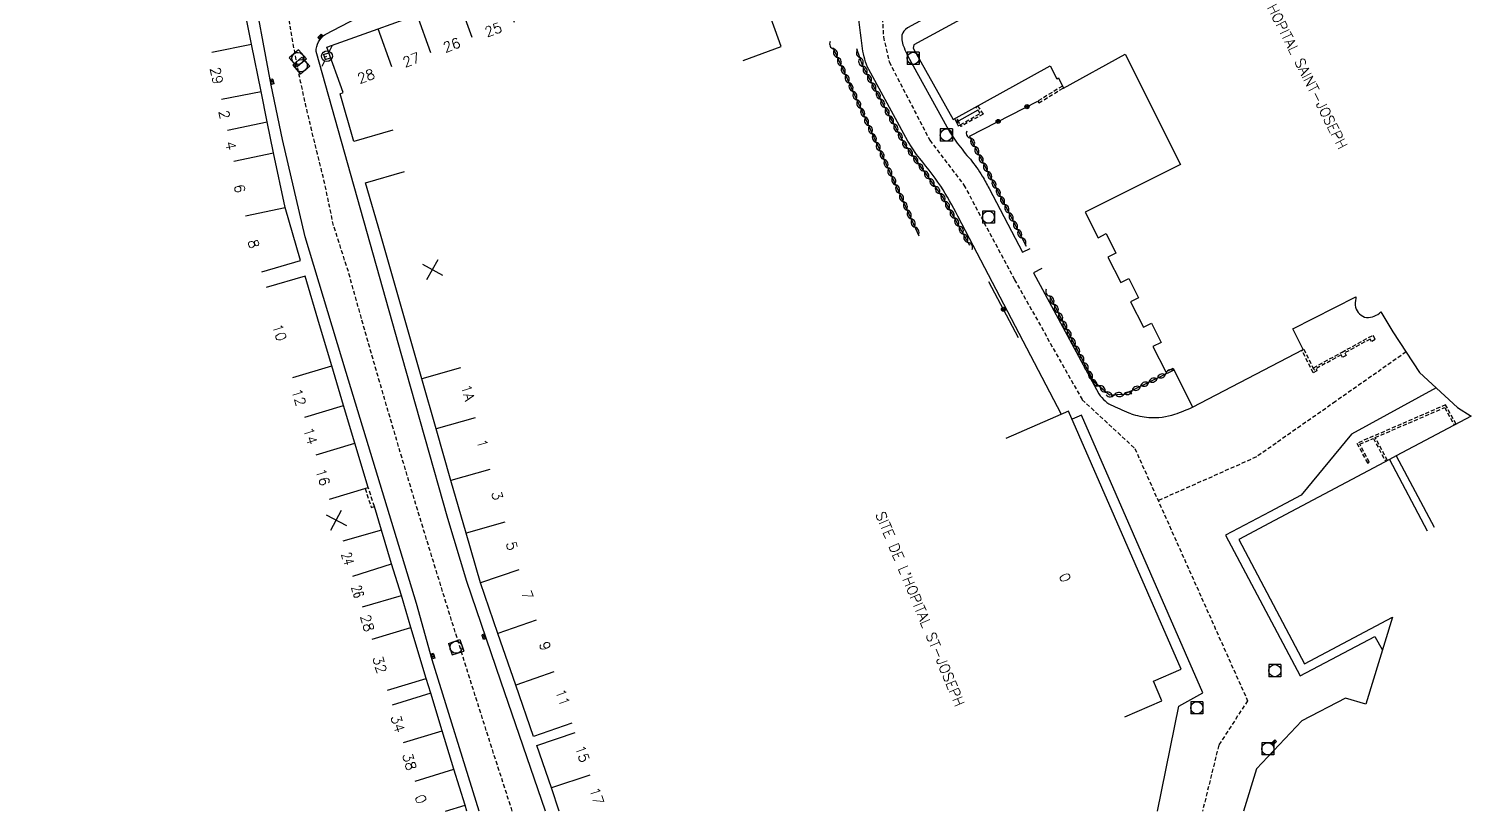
# Model space of a CAD drawing. Header units: millimetres. Extents: x 156998 to 158000, y 123000 to 124000.
# Drawn here: x 157812.2 to 157990.5, y 123000 to 123096.8 of the extents above; entities that cross this region are included whole.
import ezdxf
from ezdxf.enums import TextEntityAlignment as Align

# ---------------------------------------------------------------- set-up
doc = ezdxf.new("R2010")
doc.units = ezdxf.units.MM
doc.linetypes.add('DASHED', pattern=[0.75, 0.5, -0.25])
doc.layers.get('0').update_dxf_attribs({"linetype": 'CONTINUOUS'})
for name, color, linetype in [('W0001', 6, 'DASHED'), ('W0008', 7, 'CONTINUOUS'), ('W0100', 7, 'CONTINUOUS'), ('W0112', 1, 'DASHED'), ('W0310', 3, 'CONTINUOUS'), ('W0322', 7, 'CONTINUOUS'), ('W0334', 7, 'CONTINUOUS'), ('W0400', 7, 'CONTINUOUS'), ('W0420', 7, 'CONTINUOUS'), ('W0471', 7, 'CONTINUOUS'), ('W0984', 7, 'CONTINUOUS'), ('W0991', 7, 'CONTINUOUS'), ('W1102', 7, 'CONTINUOUS')]:
    doc.layers.add(name, color=color, linetype=linetype)
doc.styles.get("Standard").update_dxf_attribs({"font": 'romans.shx', "width": 0.85})

# ---------------------------------------------------------------- blocks, each defined once
blk = doc.blocks.new('t310o')
at = {"color": 0, "linetype": 'Continuous'}
for centre, start, end in [((-0.5, 0.38), 216.8699, 323.1304), ((0.5, -0.37), 36.8699, 143.1303)]:
    blk.add_arc(centre, 0.625, start, end, dxfattribs=at)
blk = doc.blocks.new('t322o')
at = {"color": 0, "linetype": 'Continuous'}
for radius in [0.25, 0.15]:
    blk.add_circle((0, 0), radius, dxfattribs=at)
blk = doc.blocks.new('T420')
for p, q in [((0.75, 0.75), (-0.75, 0.75)), ((-0.75, 0.75), (-0.75, -0.75)), ((0.75, 0.75), (0.75, -0.75)), ((0.75, -0.75), (-0.75, -0.75))]:
    blk.add_line(p, q)
blk.add_ellipse((0, 0), major_axis=(-0.53, 0.53), ratio=1, start_param=3.926991, end_param=10.210176)
blk = doc.blocks.new('T400')
for p, q in [((-0.15, 0.3), (0.15, 0.3)), ((-0.15, -0.25), (-0.15, 0.3)), ((-0.15, 0.15), (0.15, 0.15)), ((-0.15, 0), (0.15, 0)), ((0.15, 0.3), (0.15, -0.25)), ((-0.15, -0.15), (0.15, -0.15)), ((-0.15, -0.25), (-0.15, -0.3)), ((-0.15, -0.3), (0.15, -0.3)), ((0.15, -0.3), (0.15, -0.25))]:
    blk.add_line(p, q)
blk = doc.blocks.new('t991o')
at = {"color": 0, "linetype": 'Continuous'}
for p, q in [((-1, 1), (1, -1)), ((-1, -1), (1, 1))]:
    blk.add_line(p, q, dxfattribs=at)
blk = doc.blocks.new('T471')
for p, q in [((-0.333334, 0.333334), (-0.333334, -0.333334)), ((-0.333334, 0.333334), (0.333334, 0.333334)), ((-0.333334, 0), (0, 0)), ((0.500001, 0.500001), (1.000002, 1.000002)), ((-0.500001, -0.500001), (-1.000002, -1.000002)), ((-0.333334, -0.333334), (0.333334, -0.333334))]:
    blk.add_line(p, q)
blk.add_ellipse((0, 0), major_axis=(0.471405, 0.471405), ratio=1, start_param=5.4977871438, end_param=11.780972451)

msp = doc.modelspace()

# ---------------------------------------------------------------- linework, layer by layer
at = {"layer": 'W0001', "flags": 128}
msp.add_lwpolyline([(157871.94, 123000), (157871.45, 123001.51), (157869.91, 123006.28), (157868.35, 123011.17), (157866.77, 123016.15), (157865.2, 123021.15), (157863.66, 123026.11), (157862.15, 123030.99), (157860.68, 123035.79), (157859.26, 123040.49), (157857.89, 123045.09), (157856.56, 123049.6), (157855.27, 123054), (157854.04, 123058.29), (157852.86, 123062.48), (157851.73, 123066.55), (157849.8, 123072.61), (157849.8, 123072.61), (157848.7, 123077.9), (157847.84, 123081.32), (157847.06, 123084.53), (157846.37, 123087.5), (157845.77, 123090.22), (157845.27, 123092.69), (157844.83, 123095.05), (157844.42, 123097.44), (157843.99, 123100.03), (157843.5, 123102.97), (157842.92, 123106.41), (157842.2, 123110.51), (157841.31, 123115.42), (157840.22, 123121.29), (157838.91, 123128.18), (157837.38, 123136.11), (157835.63, 123145.13), (157833.66, 123155.28), (157831.47, 123166.6), (157829.05, 123179.13), (157825.5, 123197.59, 0.085353), (157813.25, 123230.41, -0.232982), (157812.53, 123236.21, -0.067488), (157823.06, 123265.24, 0.096861), (157831.57, 123294.25, 0.076248)], format="xyb", dxfattribs=at)
at = {"layer": 'W0001'}
for points in [[(157907.45, 123130.45), (157916.07, 123112.22), (157917.48, 123107.29), (157917.57, 123100.34), (157917.83, 123095.76), (157918.54, 123092.67), (157923.56, 123082.99), (157927.79, 123077.44), (157934.05, 123065.73), (157942.4, 123050.89), (157948.92, 123044.86)], [(157982.46, 123056.8), (157973.74, 123050.68), (157963.94, 123043.81), (157951.8, 123038.4)], [(157948.92, 123044.86), (157962.85, 123013.66), (157959.29, 123008.16), (157957.28, 123000)]]:
    msp.add_lwpolyline(points, dxfattribs=at)
at = {"layer": 'W0008'}
msp.add_lwpolyline([(157867.85, 123000), (157862.05, 123018.7), (157860.1, 123025.67), (157851.42, 123054.25), (157846.32, 123071.03), (157843.51, 123083.09), (157842.14, 123089.79), (157839.6, 123103.38), (157830.29, 123152.66), (157824.76, 123181.66), (157823.38, 123188.92)], dxfattribs=at)
msp.add_lwpolyline([(157876.05, 123000), (157870.53, 123016.06), (157866.33, 123028.41), (157863.99, 123036.19), (157858.3, 123056.32), (157847.7, 123093.95, -0.25937), (157848.81, 123096.07), (157888.78, 123116.94), (157906.59, 123126.01)], format="xyb", dxfattribs=at)
at = {"layer": 'W0008', "flags": 128}
for points in [[(157939.83, 123049.08), (157927.02, 123073.6, 0.025), (157924.92, 123077.29, 0.0267), (157921.92, 123081.21), (157920.85, 123082.89), (157916.02, 123091.72, -0.0835), (157915.24, 123094.33, -0.023), (157914.69, 123099.57, 0.025756), (157914.48, 123105.62, 0.0807), (157912.93, 123111.44), (157907.45, 123123.36)], [(157938.55, 123119.52), (157944.09, 123109.53), (157920.8, 123096.87, 0.2023), (157920.12, 123095.98, 0.1557), (157920.38, 123094.44, 0.0084), (157920.83, 123093.4), (157925.66, 123084.63, 0.0189), (157926.96, 123082.63, 0.0203), (157928.58, 123080.63, -0.0264), (157930.05, 123078.55, -0.0155), (157930.9, 123077.01), (157935.04, 123069.13), (157935.98, 123069.61)], [(157937.41, 123067.11), (157936.39, 123066.58), (157944.48, 123051.61, 0.1479), (157946.23, 123050.13, 0.0276), (157948.44, 123049.18)], [(157948.45, 123049.13, 0.0433), (157950.64, 123048.69, 0.0978), (157953.88, 123049.11, 0.027783), (157956.05, 123049.98)]]:
    msp.add_lwpolyline(points, format="xyb", dxfattribs=at)
for points in [[(157986.17, 123052.35), (157975.71, 123046.65), (157969.5, 123039.09), (157965.61, 123037.02)], [(157951.73, 123000), (157954.36, 123012.99), (157957.33, 123014.64), (157942.33, 123048.98), (157941.15, 123048.47)], [(157965.61, 123037.02), (157960.14, 123034.13), (157969.35, 123016.72), (157978.58, 123021.59), (157979.52, 123019.92)]]:
    msp.add_lwpolyline(points, dxfattribs=at)
at = {"layer": 'W0100'}
for points in [[(157840.96, 123066.7), (157845.76, 123068.1), (157843.85, 123074.66), (157842.41, 123081.44), (157841.63, 123085.25), (157840.88, 123089.03), (157839.7, 123094.87), (157838.18, 123102.49), (157837.01, 123108.84), (157835.56, 123116.22), (157834.5, 123121.21), (157833.12, 123128.87), (157831.76, 123135.03), (157830.88, 123139.2), (157829.91, 123144.03), (157828.26, 123152.33), (157827.3, 123157.53), (157826.5, 123161.62), (157825.48, 123167.91), (157820.55, 123167.12)], [(157857.17, 123084.22), (157852.37, 123082.83), (157850.65, 123088.74), (157851.05, 123088.87), (157849, 123094.49), (157855.34, 123096.75), (157860.17, 123098.5), (157865.28, 123100.4), (157870.44, 123102.3), (157872.16, 123097.6)], [(157900.5, 123092.86), (157905.2, 123094.56), (157901.88, 123103.76)], [(157929.52, 123086.71), (157926.86, 123085.21), (157927.24, 123085.1), (157926.97, 123085.6), (157926.86, 123085.21)], [(157879.29, 123010.9), (157874.57, 123009.25), (157872.37, 123015.58), (157870.17, 123021.99), (157868.01, 123028.23), (157866.23, 123034.37), (157864.35, 123040.88), (157862.55, 123047.28), (157860.75, 123053.46), (157855.64, 123071.36), (157853.81, 123077.73), (157858.61, 123079.11)], [(157849.36, 123038.58), (157854.14, 123040.03), (157852.48, 123045.52), (157851.08, 123050.18), (157849.61, 123055.07), (157848.09, 123060.15), (157846.32, 123066.18), (157841.52, 123064.78)], [(157856.5, 123014.97), (157861.29, 123016.42), (157859.39, 123022.71), (157858.23, 123026.67), (157856.99, 123030.58), (157855.78, 123034.77), (157850.98, 123033.39)], [(157866.33, 123000), (157866.1, 123000.75), (157864.72, 123005.2), (157863.29, 123009.93), (157861.85, 123014.6), (157857.08, 123013.12)], [(157877.74, 123000), (157876.77, 123002.88), (157874.98, 123008.12), (157879.71, 123009.73)]]:
    msp.add_lwpolyline(points, dxfattribs=at)
at = {"layer": 'W0100', "flags": 128}
msp.add_lwpolyline([(157946.71, 123108.46), (157921.6, 123094.78), (157921.49, 123094.38), (157926.44, 123085.57), (157938.45, 123092.19), (157939.28, 123090.6), (157939.46, 123090.69), (157940.09, 123089.42), (157947.72, 123093.64), (157954.58, 123080), (157942.79, 123074.07), (157944.37, 123070.93), (157945.37, 123071.44), (157946.58, 123069.03), (157945.58, 123068.52), (157947.17, 123065.4), (157948.17, 123065.9), (157949.37, 123063.51), (157948.37, 123063), (157949.97, 123059.86), (157950.97, 123060.37), (157952.16, 123057.97), (157951.16, 123057.47), (157952.76, 123054.34), (157953.67, 123054.8), (157956.05, 123049.98), (157969.72, 123057.12), (157968.43, 123059.67), (157976.22, 123063.61), (157976.24, 123063.42, 0.1094), (157976.19, 123062.32, 0.2691), (157977.55, 123061.05, 0.1869), (157979.35, 123061.75), (157980.83, 123059.3), (157984.11, 123054.27), (157988.8, 123049.92), (157990.5, 123048.87), (157981.24, 123043.95), (157980.39, 123043.5), (157977.76, 123042.1), (157966.18, 123035.96)], format="xyb", dxfattribs=at)
for points in [[(157926.63, 123085.68), (157927.09, 123084.75), (157927.32, 123084.9)], [(157947.66, 123011.66), (157952.26, 123013.63), (157951.21, 123016.08), (157954.63, 123017.58), (157940.72, 123049.47), (157932.95, 123046.08)], [(157966.18, 123035.96), (157961.76, 123033.62), (157969.89, 123018.24), (157980.77, 123023.98), (157977.47, 123013.23), (157974.98, 123013.98), (157969.58, 123011.17), (157963.94, 123005.22), (157962.35, 123000)]]:
    msp.add_lwpolyline(points, dxfattribs=at)
at = {"layer": 'W0112'}
for points in [[(157939.96, 123089.68), (157936.92, 123087.83), (157937.05, 123087.61), (157940.07, 123089.46)], [(157929.46, 123087.24), (157930.16, 123086.23), (157927.45, 123084.69), (157927.32, 123084.9), (157929.8, 123086.32), (157929.24, 123087.11)], [(157969.72, 123057.12), (157969.79, 123057.15), (157971.07, 123054.56), (157971.11, 123054.58), (157971.01, 123054.85), (157974.53, 123056.77), (157978.35, 123058.86), (157978.64, 123058.34), (157978.17, 123058.08), (157978, 123058.39), (157974.89, 123056.69), (157975.06, 123056.38), (157974.6, 123056.12), (157974.43, 123056.43), (157971.32, 123054.73), (157971.41, 123054.47), (157970.97, 123054.21), (157969.56, 123057.04)], [(157988.63, 123047.87), (157987.34, 123050.25), (157976.38, 123045.5), (157977.68, 123043.04), (157977.9, 123043.16), (157976.73, 123045.38), (157978.41, 123046.11), (157979.93, 123043.25)], [(157980.15, 123043.37), (157978.64, 123046.21), (157987.23, 123049.93), (157988.41, 123047.76)], [(157853.75, 123039.91), (157854.5, 123037.55), (157854.89, 123037.67), (157854.14, 123040.03)]]:
    msp.add_lwpolyline(points, dxfattribs=at)
at = {"layer": 'W0310', "flags": 128}
for points in [[(157911.58, 123094.44), (157915.15, 123086.63), (157922.22, 123071.17)], [(157928.53, 123069.96), (157925.17, 123075.93), (157920.42, 123082.53), (157915.29, 123092.14), (157914.54, 123094.31)], [(157928.47, 123083.45), (157935.46, 123069.88)], [(157938.33, 123063.83), (157943.78, 123053.21), (157945.78, 123051.49), (157947.61, 123051.56), (157953.77, 123054.6)]]:
    msp.add_lwpolyline(points, dxfattribs=at)
at = {"layer": 'W0322', "flags": 128}
for points in [[(157928.47, 123083.47), (157936.92, 123087.83)], [(157934.54, 123058.53), (157930.88, 123065.46)]]:
    msp.add_lwpolyline(points, dxfattribs=at)
at = {"layer": 'W0334'}
for points in [[(157855.78, 123034.77), (157854.89, 123037.67)], [(157861.85, 123014.6), (157861.29, 123016.42)]]:
    msp.add_lwpolyline(points, dxfattribs=at)
at = {"layer": 'W1102'}
for p, q in [((157867, 123095.71), (157865.28, 123100.4)), ((157861.89, 123093.81), (157860.17, 123098.5)), ((157857.06, 123092.06), (157855.34, 123096.75)), ((157834.8, 123093.87), (157839.7, 123094.87)), ((157835.98, 123088.06), (157840.88, 123089.03)), ((157836.73, 123084.24), (157841.63, 123085.25)), ((157837.52, 123080.4), (157842.41, 123081.44)), ((157838.96, 123073.62), (157843.85, 123074.66)), ((157844.82, 123053.63), (157849.61, 123055.07)), ((157865.55, 123054.85), (157860.75, 123053.46)), ((157846.29, 123048.74), (157851.08, 123050.18)), ((157867.35, 123048.67), (157862.55, 123047.28)), ((157847.7, 123044.07), (157852.48, 123045.52)), ((157980.39, 123043.5), (157985.08, 123034.67)), ((157981.24, 123043.95), (157985.93, 123035.12)), ((157869.15, 123042.27), (157864.35, 123040.88)), ((157871.03, 123035.76), (157866.23, 123034.37)), ((157852.22, 123029.07), (157856.99, 123030.58)), ((157872.75, 123029.86), (157868.01, 123028.23)), ((157853.43, 123025.26), (157858.23, 123026.67)), ((157854.61, 123021.27), (157859.39, 123022.71)), ((157874.9, 123023.61), (157870.17, 123021.99)), ((157877.09, 123017.22), (157872.37, 123015.58)), ((157858.51, 123008.49), (157863.29, 123009.93)), ((157859.94, 123003.72), (157864.72, 123005.2)), ((157881.51, 123004.47), (157876.77, 123002.88)), ((157863.68, 123000), (157866.1, 123000.75))]:
    msp.add_line(p, q, dxfattribs=at)

# ---------------------------------------------------------------- block references
at = {"layer": 'W0310'}
for p, rotation in [((157911.66, 123094.28), 294.5637381088593), ((157912.14, 123093.23), 294.5637381088593), ((157914.92, 123093.22), 108.9662091229918), ((157912.62, 123092.18), 294.5637381088593), ((157913.1, 123091.13), 294.5637381088593), ((157915.3, 123092.13), 118.1200872230529), ((157915.84, 123091.11), 118.1200872230529), ((157913.58, 123090.08), 294.5637381088593), ((157914.06, 123089.03), 294.5637381088593), ((157916.38, 123090.09), 118.1200872230529), ((157916.93, 123089.07), 118.1200872230529), ((157914.54, 123087.98), 294.5637381088593), ((157917.47, 123088.05), 118.1200872230529), ((157918.02, 123087.03), 118.1200872230529), ((157915.02, 123086.93), 294.5637381088593), ((157915.5, 123085.87), 294.5637381089174), ((157918.56, 123086.02), 118.1200872230529), ((157915.98, 123084.82), 294.5637381089174), ((157916.46, 123083.77), 294.5637381089174), ((157919.11, 123085), 118.1200872230529), ((157919.65, 123083.98), 118.1200872230529), ((157916.94, 123082.72), 294.5637381089174), ((157917.42, 123081.67), 294.5637381089174), ((157920.19, 123082.96), 118.1200872230529), ((157920.81, 123081.99), 125.7348206835052), ((157928.59, 123083.23), 297.256127145134), ((157929.12, 123082.2), 297.256127145134), ((157917.9, 123080.62), 294.5637381089174), ((157921.49, 123081.05), 125.7348206835052), ((157922.16, 123080.11), 125.7348206835052), ((157929.64, 123081.18), 297.256127145134), ((157930.17, 123080.15), 297.256127145134), ((157918.38, 123079.57), 294.5637381089174), ((157918.86, 123078.52), 294.5637381089174), ((157922.84, 123079.18), 125.7348206835052), ((157923.51, 123078.24), 125.7348206835052), ((157930.7, 123079.12), 297.256127145134), ((157931.23, 123078.1), 297.256127145134), ((157919.34, 123077.47), 294.5637381089174), ((157919.82, 123076.42), 294.5637381089174), ((157924.19, 123077.3), 125.7348206835052), ((157924.86, 123076.36), 125.7348206835052), ((157931.76, 123077.07), 297.256127145134), ((157920.3, 123075.37), 294.5637381089174), ((157925.48, 123075.39), 119.3555667801081), ((157932.29, 123076.04), 297.256127145134), ((157932.82, 123075.02), 297.256127145134), ((157920.78, 123074.32), 294.5637381089174), ((157921.26, 123073.27), 294.5637381089174), ((157926.04, 123074.38), 119.3555667801081), ((157926.61, 123073.37), 119.3555667801081), ((157933.35, 123073.99), 297.256127145134), ((157933.88, 123072.96), 297.256127145134), ((157921.74, 123072.22), 294.5637381089174), ((157927.18, 123072.37), 119.3555667801081), ((157927.74, 123071.36), 119.3555667801081), ((157934.41, 123071.94), 297.256127145134), ((157928.31, 123070.35), 119.3555667801081), ((157934.93, 123070.91), 297.256127145134), ((157938.41, 123063.68), 297.1752589367923), ((157938.94, 123062.65), 297.1752589367923), ((157939.47, 123061.62), 297.1752589367923), ((157939.99, 123060.59), 297.1752589367923), ((157940.52, 123059.57), 297.1752589367923), ((157941.05, 123058.54), 297.1752589367923), ((157941.58, 123057.51), 297.1752589367923), ((157942.1, 123056.48), 297.1752589367923), ((157942.63, 123055.46), 297.1752589367923), ((157943.16, 123054.43), 297.1752589367923), ((157943.69, 123053.4), 297.1752589367923), ((157951.7, 123053.57), 26.3073185582842), ((157952.73, 123054.09), 26.3073185582842), ((157944.5, 123052.6), 319.1574980897925), ((157945.37, 123051.84), 319.1574980897925), ((157948.59, 123052.04), 26.3073185582842), ((157949.63, 123052.55), 26.3073185582842), ((157950.66, 123053.06), 26.3073185582842), ((157946.39, 123051.51), 2.128360864352187), ((157947.55, 123051.55), 2.128360864352187)]:
    msp.add_blockref('t310o', p, dxfattribs=dict(at, rotation=rotation))
at = {"layer": 'W0322'}
for p, rotation in [((157935.58, 123087.14), 27.25768226775682), ((157932.02, 123085.31), 27.25768226775682), ((157932.67, 123062.07), 117.8244555524066)]:
    msp.add_blockref('t322o', p, dxfattribs=dict(at, rotation=rotation))
at = {"layer": 'W0400'}
for p, rotation in [((157848.21, 123095.8), 317.5348865254043), ((157842.25, 123090.22), 191.5069009842724), ((157868.43, 123021.56), 198.972702451321), ((157862.12, 123019.18), 197.2258770394618), ((157966.11, 123008.51), 135.9012652803931)]:
    msp.add_blockref('T400', p, dxfattribs=dict(at, rotation=rotation))
at = {"layer": 'W0420'}
for p, rotation in [((157845.42, 123093.11), 40.94755029500262), ((157845.85, 123092.21), 40.94755029500262), ((157864.99, 123020.27), 108.8899203369926)]:
    msp.add_blockref('T420', p, dxfattribs=dict(at, rotation=rotation))
for p in [(157921.5, 123093.12), (157925.61, 123083.63), (157930.81, 123073.46), (157966.22, 123017.38), (157956.59, 123012.79), (157965.35, 123007.7)]:
    msp.add_blockref('T420', p, dxfattribs=at)
at = {"layer": 'W0471', "rotation": 18.25140955017259}
msp.add_blockref('T471', (157849.03, 123093.38), dxfattribs=at)
at = {"layer": 'W0991'}
for p, rotation in [((157862.08, 123066.98), 15.9650123260188), ((157850.17, 123035.99), 17.35291487022577)]:
    msp.add_blockref('t991o', p, dxfattribs=dict(at, rotation=rotation))

# ---------------------------------------------------------------- texts
at = {"layer": 'W0984'}
for s, rotation, p in [('HOPITAL SAINT-JOSEPH', 296.708, (157970.25, 123090.86)), ("SITE DE L'HOPITAL ST-JOSEPH", 292.534, (157922.37, 123025))]:
    msp.add_text(s, height=1.25, rotation=rotation, dxfattribs=at).set_placement(p, align=Align.MIDDLE)
at = {"layer": 'W0991'}
for s, rotation, p in [('25', 20.1336, (157869.59, 123096.66)), ('26', 20.4353, (157864.45, 123094.76)), ('27', 19.889, (157859.46, 123092.93)), ('29', 281.4762, (157835.39, 123090.97)), ('28', 19.6623, (157853.86, 123090.91)), ('2', 281.1387, (157836.35, 123086.15)), ('4', 281.6431, (157837.13, 123082.32)), ('6', 281.9783, (157838.24, 123077.01)), ('8', 286.1262, (157839.96, 123070.16)), ('10', 286.4879, (157843.17, 123059.21)), ('1A', 286.2255, (157866.45, 123051.76)), ('12', 286.7326, (157845.56, 123051.19)), ('14', 286.7119, (157846.99, 123046.4)), ('1', 285.7107, (157868.25, 123045.47)), ('16', 286.84, (157848.53, 123041.32)), ('3', 286.1354, (157870.09, 123039.02)), ('5', 286.1887, (157871.89, 123032.81)), ('0', 293.1345, (157940.27, 123028.89)), ('7', 289.0242, (157873.82, 123026.74)), ('28', 286.4317, (157854.02, 123023.26)), ('9', 288.8899, (157876, 123020.42)), ('32', 286.7868, (157855.55, 123018.12)), ('11', 289.2, (157878.19, 123014.06)), ('34', 287.1667, (157857.79, 123010.81)), ('15', 288.8764, (157880.61, 123007.1)), ('38', 286.77, (157859.23, 123006.11)), ('17', 288.6464, (157882.38, 123001.87)), ('0', 287.2183, (157860.63, 123001.5))]:
    msp.add_text(s, height=1.25, rotation=rotation, dxfattribs=at).set_placement(p, align=Align.MIDDLE)
at = {"layer": 'W0991', "width": 0.7}
for s, rotation, p in [('24', 286.079, (157851.6, 123031.23)), ('26', 287.5309, (157852.83, 123027.16))]:
    msp.add_text(s, height=1.25, rotation=rotation, dxfattribs=at).set_placement(p, align=Align.MIDDLE)

doc.saveas('drawing.dxf')
